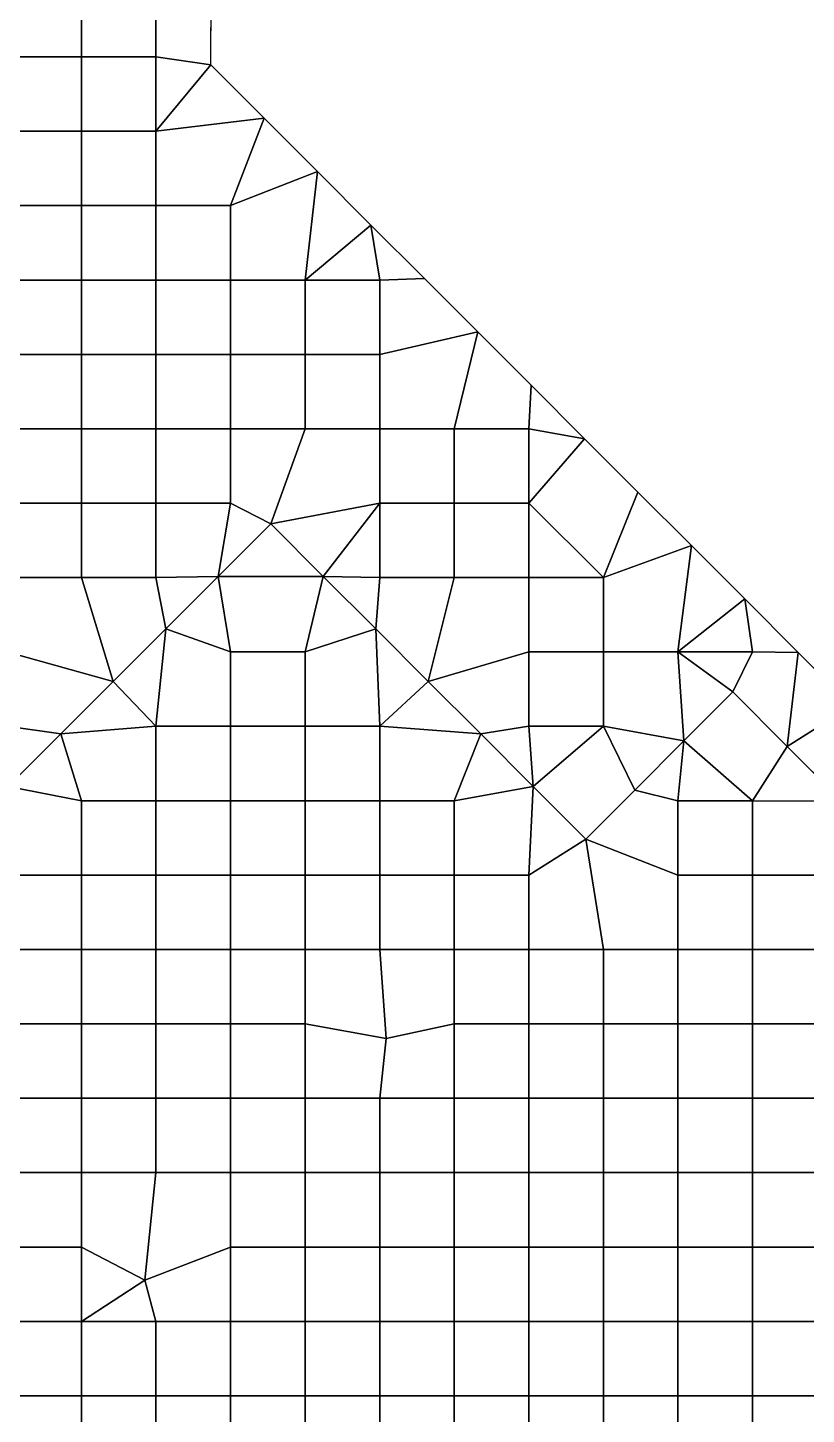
# Model space of a CAD drawing. Extents: x -13 to 39.3, y -26.5 to 20.6.
# Drawn here: x 23.83 to 29.08, y -8.11 to 1.22 of the extents above; entities that cross this region are included whole.
import ezdxf

# ---------------------------------------------------------------- set-up
doc = ezdxf.new("R2010")
doc.units = 0
doc.layers.add('BARS', color=1, linetype='CONTINUOUS')
doc.layers.add('FACES', color=5, linetype='CONTINUOUS')

msp = doc.modelspace()

# ---------------------------------------------------------------- linework, layer by layer
at = {"layer": 'BARS'}
for p, q in [((25.0678, 0.969239), (25.0699, 1.47462)), ((25.0678, 0.969239, 3.3), (25.0699, 1.47462, 3.3)), ((25.4274, 0.60965), (25.0678, 0.969239)), ((25.4274, 0.60965, 3.3), (25.0678, 0.969239, 3.3)), ((25.7869, 0.250061), (25.4274, 0.60965)), ((25.7869, 0.250061, 3.3), (25.4274, 0.60965, 3.3)), ((26.1465, -0.109528), (25.7869, 0.250061)), ((26.1465, -0.109528, 3.3), (25.7869, 0.250061, 3.3)), ((26.5061, -0.469117), (26.1465, -0.109528)), ((26.5061, -0.469117, 3.3), (26.1465, -0.109528, 3.3)), ((26.8657, -0.828706), (26.5061, -0.469117)), ((26.8657, -0.828706, 3.3), (26.5061, -0.469117, 3.3)), ((27.2253, -1.18829), (26.8657, -0.828706)), ((27.2253, -1.18829, 3.3), (26.8657, -0.828706, 3.3)), ((27.5849, -1.54788), (27.2253, -1.18829)), ((27.5849, -1.54788, 3.3), (27.2253, -1.18829, 3.3)), ((27.9445, -1.90747), (27.5849, -1.54788)), ((27.9445, -1.90747, 3.3), (27.5849, -1.54788, 3.3)), ((28.3041, -2.26706), (27.9445, -1.90747)), ((28.3041, -2.26706, 3.3), (27.9445, -1.90747, 3.3)), ((25.1178, -2.47487), (25.4713, -2.12132)), ((25.1178, -2.47487, 3.3), (25.4713, -2.12132, 3.3)), ((25.8249, -2.47487), (25.4713, -2.12132)), ((25.8249, -2.47487, 3.3), (25.4713, -2.12132, 3.3)), ((28.6637, -2.62665), (28.3041, -2.26706)), ((28.6637, -2.62665, 3.3), (28.3041, -2.26706, 3.3)), ((24.7642, -2.82843), (25.1178, -2.47487)), ((24.7642, -2.82843, 3.3), (25.1178, -2.47487, 3.3)), ((26.1784, -2.82843), (25.8249, -2.47487)), ((26.1784, -2.82843, 3.3), (25.8249, -2.47487, 3.3)), ((29.0232, -2.98624), (28.6637, -2.62665)), ((29.0232, -2.98624, 3.3), (28.6637, -2.62665, 3.3)), ((24.4107, -3.18198), (24.7642, -2.82843)), ((24.4107, -3.18198, 3.3), (24.7642, -2.82843, 3.3)), ((26.532, -3.18198), (26.1784, -2.82843)), ((26.532, -3.18198, 3.3), (26.1784, -2.82843, 3.3)), ((29.3828, -3.34583), (29.0232, -2.98624)), ((29.3828, -3.34583, 3.3), (29.0232, -2.98624, 3.3)), ((24.0571, -3.53553), (24.4107, -3.18198)), ((24.0571, -3.53553, 3.3), (24.4107, -3.18198, 3.3)), ((26.8855, -3.53553), (26.532, -3.18198)), ((26.8855, -3.53553, 3.3), (26.532, -3.18198, 3.3)), ((28.5826, -3.25269), (28.2526, -3.58267)), ((28.5826, -3.25269, 3.3), (28.2526, -3.58267, 3.3)), ((28.9503, -3.62039), (28.5826, -3.25269)), ((28.9503, -3.62039, 3.3), (28.5826, -3.25269, 3.3)), ((23.7036, -3.88909), (24.0571, -3.53553)), ((23.7036, -3.88909, 3.3), (24.0571, -3.53553, 3.3)), ((27.2391, -3.88909), (26.8855, -3.53553)), ((27.2391, -3.88909, 3.3), (26.8855, -3.53553, 3.3)), ((28.2526, -3.58267), (27.9226, -3.91266)), ((28.2526, -3.58267, 3.3), (27.9226, -3.91266, 3.3)), ((29.318, -3.98808), (28.9503, -3.62039)), ((29.318, -3.98808, 3.3), (28.9503, -3.62039, 3.3)), ((27.5926, -4.24264), (27.2391, -3.88909)), ((27.5926, -4.24264, 3.3), (27.2391, -3.88909, 3.3)), ((27.9226, -3.91266), (27.5926, -4.24264)), ((27.9226, -3.91266, 3.3), (27.5926, -4.24264, 3.3)), ((27.5926, -4.24264), (27.5926, -4.24264, 0.66)), ((27.5926, -4.24264, 0.66), (27.5926, -4.24264, 1.32)), ((27.5926, -4.24264, 1.32), (27.5926, -4.24264, 1.98)), ((27.5926, -4.24264, 1.98), (27.5926, -4.24264, 2.64)), ((27.5926, -4.24264, 2.64), (27.5926, -4.24264, 3.3)), ((24.6228, -7.21249), (24.6228, -7.21249, 0.66)), ((24.6228, -7.21249, 0.66), (24.6228, -7.21249, 1.32)), ((24.6228, -7.21249, 1.32), (24.6228, -7.21249, 1.98)), ((24.6228, -7.21249, 1.98), (24.6228, -7.21249, 2.64)), ((24.6228, -7.21249, 2.64), (24.6228, -7.21249, 3.3))]:
    msp.add_line(p, q, dxfattribs=at)
at = {"layer": 'FACES'}
for points in [[(24.1965, 1.52312), (23.6944, 1.52312), (23.6944, 1.02241), (24.1965, 1.02241)], [(24.1965, 1.52312, 3.3), (23.6944, 1.52312, 3.3), (23.6944, 1.02241, 3.3), (24.1965, 1.02241, 3.3)], [(24.6986, 1.52312), (24.1965, 1.52312), (24.1965, 1.02241), (24.6986, 1.02241)], [(24.6986, 1.52312, 3.3), (24.1965, 1.52312, 3.3), (24.1965, 1.02241, 3.3), (24.6986, 1.02241, 3.3)], [(24.6986, 1.52312), (24.6986, 1.02241), (25.0678, 0.969239), (25.0699, 1.47462)], [(24.6986, 1.52312, 3.3), (24.6986, 1.02241, 3.3), (25.0678, 0.969239, 3.3), (25.0699, 1.47462, 3.3)], [(24.1965, 1.02241), (23.6944, 1.02241), (23.6944, 0.5217), (24.1965, 0.5217)], [(24.1965, 1.02241, 3.3), (23.6944, 1.02241, 3.3), (23.6944, 0.5217, 3.3), (24.1965, 0.5217, 3.3)], [(24.6986, 1.02241), (24.1965, 1.02241), (24.1965, 0.5217), (24.6986, 0.5217)], [(24.6986, 1.02241, 3.3), (24.1965, 1.02241, 3.3), (24.1965, 0.5217, 3.3), (24.6986, 0.5217, 3.3)], [(24.6986, 1.02241), (24.6986, 0.5217), (25.0678, 0.969239)], [(24.6986, 1.02241, 3.3), (24.6986, 0.5217, 3.3), (25.0678, 0.969239, 3.3)], [(25.0678, 0.969239), (24.6986, 0.5217), (25.4274, 0.60965)], [(25.0678, 0.969239, 3.3), (24.6986, 0.5217, 3.3), (25.4274, 0.60965, 3.3)], [(24.6986, 0.5217), (24.6986, 0.020993), (25.2007, 0.020993), (25.4274, 0.60965)], [(24.6986, 0.5217, 3.3), (24.6986, 0.020993, 3.3), (25.2007, 0.020993, 3.3), (25.4274, 0.60965, 3.3)], [(25.4274, 0.60965), (25.2007, 0.020993), (25.7869, 0.250061)], [(25.4274, 0.60965, 3.3), (25.2007, 0.020993, 3.3), (25.7869, 0.250061, 3.3)], [(24.1965, 0.5217), (23.6944, 0.5217), (23.6944, 0.020993), (24.1965, 0.020993)], [(24.1965, 0.5217, 3.3), (23.6944, 0.5217, 3.3), (23.6944, 0.020993, 3.3), (24.1965, 0.020993, 3.3)], [(24.6986, 0.5217), (24.1965, 0.5217), (24.1965, 0.020993), (24.6986, 0.020993)], [(24.6986, 0.5217, 3.3), (24.1965, 0.5217, 3.3), (24.1965, 0.020993, 3.3), (24.6986, 0.020993, 3.3)], [(25.2007, 0.020993), (25.2007, -0.479715), (25.7028, -0.479715), (25.7869, 0.250061)], [(25.2007, 0.020993, 3.3), (25.2007, -0.479715, 3.3), (25.7028, -0.479715, 3.3), (25.7869, 0.250061, 3.3)], [(25.7869, 0.250061), (25.7028, -0.479715), (26.1465, -0.109528)], [(25.7869, 0.250061, 3.3), (25.7028, -0.479715, 3.3), (26.1465, -0.109528, 3.3)], [(24.1965, 0.020993), (23.6944, 0.020993), (23.6944, -0.479715), (24.1965, -0.479715)], [(24.1965, 0.020993, 3.3), (23.6944, 0.020993, 3.3), (23.6944, -0.479715, 3.3), (24.1965, -0.479715, 3.3)], [(24.6986, 0.020993), (24.1965, 0.020993), (24.1965, -0.479715), (24.6986, -0.479715)], [(24.6986, 0.020993, 3.3), (24.1965, 0.020993, 3.3), (24.1965, -0.479715, 3.3), (24.6986, -0.479715, 3.3)], [(25.2007, 0.020993), (24.6986, 0.020993), (24.6986, -0.479715), (25.2007, -0.479715)], [(25.2007, 0.020993, 3.3), (24.6986, 0.020993, 3.3), (24.6986, -0.479715, 3.3), (25.2007, -0.479715, 3.3)], [(26.1465, -0.109528), (25.7028, -0.479715), (26.205, -0.479715)], [(26.1465, -0.109528, 3.3), (25.7028, -0.479715, 3.3), (26.205, -0.479715, 3.3)], [(26.1465, -0.109528), (26.205, -0.479715), (26.5061, -0.469117)], [(26.1465, -0.109528, 3.3), (26.205, -0.479715, 3.3), (26.5061, -0.469117, 3.3)], [(24.1965, -0.479715), (23.6944, -0.479715), (23.6944, -0.980422), (24.1965, -0.980422)], [(24.1965, -0.479715, 3.3), (23.6944, -0.479715, 3.3), (23.6944, -0.980422, 3.3), (24.1965, -0.980422, 3.3)], [(24.6986, -0.479715), (24.1965, -0.479715), (24.1965, -0.980422), (24.6986, -0.980422)], [(24.6986, -0.479715, 3.3), (24.1965, -0.479715, 3.3), (24.1965, -0.980422, 3.3), (24.6986, -0.980422, 3.3)], [(25.2007, -0.479715), (24.6986, -0.479715), (24.6986, -0.980422), (25.2007, -0.980422)], [(25.2007, -0.479715, 3.3), (24.6986, -0.479715, 3.3), (24.6986, -0.980422, 3.3), (25.2007, -0.980422, 3.3)], [(25.7028, -0.479715), (25.2007, -0.479715), (25.2007, -0.980422), (25.7028, -0.980422)], [(25.7028, -0.479715, 3.3), (25.2007, -0.479715, 3.3), (25.2007, -0.980422, 3.3), (25.7028, -0.980422, 3.3)], [(26.205, -0.479715), (25.7028, -0.479715), (25.7028, -0.980422), (26.205, -0.980422)], [(26.205, -0.479715, 3.3), (25.7028, -0.479715, 3.3), (25.7028, -0.980422, 3.3), (26.205, -0.980422, 3.3)], [(26.205, -0.479715), (26.205, -0.980422), (26.8657, -0.828706), (26.5061, -0.469117)], [(26.205, -0.479715, 3.3), (26.205, -0.980422, 3.3), (26.8657, -0.828706, 3.3), (26.5061, -0.469117, 3.3)], [(26.205, -0.980422), (26.205, -1.48113), (26.7071, -1.48113), (26.8657, -0.828706)], [(26.205, -0.980422, 3.3), (26.205, -1.48113, 3.3), (26.7071, -1.48113, 3.3), (26.8657, -0.828706, 3.3)], [(26.8657, -0.828706), (26.7071, -1.48113), (27.2092, -1.48113), (27.2253, -1.18829)], [(26.8657, -0.828706, 3.3), (26.7071, -1.48113, 3.3), (27.2092, -1.48113, 3.3), (27.2253, -1.18829, 3.3)], [(24.1965, -0.980422), (23.6944, -0.980422), (23.6944, -1.48113), (24.1965, -1.48113)], [(24.1965, -0.980422, 3.3), (23.6944, -0.980422, 3.3), (23.6944, -1.48113, 3.3), (24.1965, -1.48113, 3.3)], [(24.6986, -0.980422), (24.1965, -0.980422), (24.1965, -1.48113), (24.6986, -1.48113)], [(24.6986, -0.980422, 3.3), (24.1965, -0.980422, 3.3), (24.1965, -1.48113, 3.3), (24.6986, -1.48113, 3.3)], [(25.2007, -0.980422), (24.6986, -0.980422), (24.6986, -1.48113), (25.2007, -1.48113)], [(25.2007, -0.980422, 3.3), (24.6986, -0.980422, 3.3), (24.6986, -1.48113, 3.3), (25.2007, -1.48113, 3.3)], [(25.7028, -0.980422), (25.2007, -0.980422), (25.2007, -1.48113), (25.7028, -1.48113)], [(25.7028, -0.980422, 3.3), (25.2007, -0.980422, 3.3), (25.2007, -1.48113, 3.3), (25.7028, -1.48113, 3.3)], [(26.205, -0.980422), (25.7028, -0.980422), (25.7028, -1.48113), (26.205, -1.48113)], [(26.205, -0.980422, 3.3), (25.7028, -0.980422, 3.3), (25.7028, -1.48113, 3.3), (26.205, -1.48113, 3.3)], [(27.2253, -1.18829), (27.2092, -1.48113), (27.5849, -1.54788)], [(27.2253, -1.18829, 3.3), (27.2092, -1.48113, 3.3), (27.5849, -1.54788, 3.3)], [(24.1965, -1.48113), (23.6944, -1.48113), (23.6944, -1.98184), (24.1965, -1.98184)], [(24.1965, -1.48113, 3.3), (23.6944, -1.48113, 3.3), (23.6944, -1.98184, 3.3), (24.1965, -1.98184, 3.3)], [(24.6986, -1.48113), (24.1965, -1.48113), (24.1965, -1.98184), (24.6986, -1.98184)], [(24.6986, -1.48113, 3.3), (24.1965, -1.48113, 3.3), (24.1965, -1.98184, 3.3), (24.6986, -1.98184, 3.3)], [(25.2007, -1.48113), (24.6986, -1.48113), (24.6986, -1.98184), (25.2007, -1.98184)], [(25.2007, -1.48113, 3.3), (24.6986, -1.48113, 3.3), (24.6986, -1.98184, 3.3), (25.2007, -1.98184, 3.3)], [(25.7028, -1.48113), (25.2007, -1.48113), (25.2007, -1.98184), (25.4713, -2.12132)], [(25.7028, -1.48113, 3.3), (25.2007, -1.48113, 3.3), (25.2007, -1.98184, 3.3), (25.4713, -2.12132, 3.3)], [(26.205, -1.48113), (25.7028, -1.48113), (25.4713, -2.12132), (26.205, -1.98184)], [(26.205, -1.48113, 3.3), (25.7028, -1.48113, 3.3), (25.4713, -2.12132, 3.3), (26.205, -1.98184, 3.3)], [(26.7071, -1.48113), (26.205, -1.48113), (26.205, -1.98184), (26.7071, -1.98184)], [(26.7071, -1.48113, 3.3), (26.205, -1.48113, 3.3), (26.205, -1.98184, 3.3), (26.7071, -1.98184, 3.3)], [(27.2092, -1.48113), (26.7071, -1.48113), (26.7071, -1.98184), (27.2092, -1.98184)], [(27.2092, -1.48113, 3.3), (26.7071, -1.48113, 3.3), (26.7071, -1.98184, 3.3), (27.2092, -1.98184, 3.3)], [(27.2092, -1.48113), (27.2092, -1.98184), (27.5849, -1.54788)], [(27.2092, -1.48113, 3.3), (27.2092, -1.98184, 3.3), (27.5849, -1.54788, 3.3)], [(27.5849, -1.54788), (27.2092, -1.98184), (27.7113, -2.48254), (27.9445, -1.90747)], [(27.5849, -1.54788, 3.3), (27.2092, -1.98184, 3.3), (27.7113, -2.48254, 3.3), (27.9445, -1.90747, 3.3)], [(27.9445, -1.90747), (27.7113, -2.48254), (28.3041, -2.26706)], [(27.9445, -1.90747, 3.3), (27.7113, -2.48254, 3.3), (28.3041, -2.26706, 3.3)], [(24.1965, -1.98184), (23.6944, -1.98184), (23.6944, -2.48254), (24.1965, -2.48254)], [(24.1965, -1.98184, 3.3), (23.6944, -1.98184, 3.3), (23.6944, -2.48254, 3.3), (24.1965, -2.48254, 3.3)], [(24.6986, -1.98184), (24.1965, -1.98184), (24.1965, -2.48254), (24.6986, -2.48254)], [(24.6986, -1.98184, 3.3), (24.1965, -1.98184, 3.3), (24.1965, -2.48254, 3.3), (24.6986, -2.48254, 3.3)], [(25.2007, -1.98184), (24.6986, -1.98184), (24.6986, -2.48254), (25.1178, -2.47487)], [(25.2007, -1.98184, 3.3), (24.6986, -1.98184, 3.3), (24.6986, -2.48254, 3.3), (25.1178, -2.47487, 3.3)], [(25.2007, -1.98184), (25.1178, -2.47487), (25.4713, -2.12132)], [(25.2007, -1.98184, 3.3), (25.1178, -2.47487, 3.3), (25.4713, -2.12132, 3.3)], [(26.205, -1.98184), (25.4713, -2.12132), (25.8249, -2.47487)], [(26.205, -1.98184, 3.3), (25.4713, -2.12132, 3.3), (25.8249, -2.47487, 3.3)], [(26.205, -1.98184), (25.8249, -2.47487), (26.205, -2.48254)], [(26.205, -1.98184, 3.3), (25.8249, -2.47487, 3.3), (26.205, -2.48254, 3.3)], [(26.7071, -1.98184), (26.205, -1.98184), (26.205, -2.48254), (26.7071, -2.48254)], [(26.7071, -1.98184, 3.3), (26.205, -1.98184, 3.3), (26.205, -2.48254, 3.3), (26.7071, -2.48254, 3.3)], [(27.2092, -1.98184), (26.7071, -1.98184), (26.7071, -2.48254), (27.2092, -2.48254)], [(27.2092, -1.98184, 3.3), (26.7071, -1.98184, 3.3), (26.7071, -2.48254, 3.3), (27.2092, -2.48254, 3.3)], [(27.2092, -1.98184), (27.2092, -2.48254), (27.7113, -2.48254)], [(27.2092, -1.98184, 3.3), (27.2092, -2.48254, 3.3), (27.7113, -2.48254, 3.3)], [(25.4713, -2.12132), (25.1178, -2.47487), (25.8249, -2.47487)], [(25.1178, -2.47487, 0.66), (25.1178, -2.47487), (25.4713, -2.12132), (25.4713, -2.12132, 0.66)], [(25.1178, -2.47487, 0.66), (25.4713, -2.12132, 0.66), (25.4713, -2.12132, 1.32), (25.1178, -2.47487, 1.32)], [(25.1178, -2.47487, 1.32), (25.4713, -2.12132, 1.32), (25.4713, -2.12132, 1.98), (25.1178, -2.47487, 1.98)], [(25.1178, -2.47487, 1.98), (25.4713, -2.12132, 1.98), (25.4713, -2.12132, 2.64), (25.1178, -2.47487, 2.64)], [(25.1178, -2.47487, 2.64), (25.4713, -2.12132, 2.64), (25.4713, -2.12132, 3.3), (25.1178, -2.47487, 3.3)], [(25.4713, -2.12132, 3.3), (25.1178, -2.47487, 3.3), (25.8249, -2.47487, 3.3)], [(25.4713, -2.12132), (25.4713, -2.12132, 0.66), (25.8249, -2.47487, 0.66), (25.8249, -2.47487)], [(25.8249, -2.47487, 0.66), (25.4713, -2.12132, 0.66), (25.4713, -2.12132, 1.32), (25.8249, -2.47487, 1.32)], [(25.8249, -2.47487, 1.32), (25.4713, -2.12132, 1.32), (25.4713, -2.12132, 1.98), (25.8249, -2.47487, 1.98)], [(25.8249, -2.47487, 1.98), (25.4713, -2.12132, 1.98), (25.4713, -2.12132, 2.64), (25.8249, -2.47487, 2.64)], [(25.8249, -2.47487, 2.64), (25.4713, -2.12132, 2.64), (25.4713, -2.12132, 3.3), (25.8249, -2.47487, 3.3)], [(27.7113, -2.48254), (27.7113, -2.98325), (28.2134, -2.98325), (28.3041, -2.26706)], [(27.7113, -2.48254, 3.3), (27.7113, -2.98325, 3.3), (28.2134, -2.98325, 3.3), (28.3041, -2.26706, 3.3)], [(28.3041, -2.26706), (28.2134, -2.98325), (28.6637, -2.62665)], [(28.3041, -2.26706, 3.3), (28.2134, -2.98325, 3.3), (28.6637, -2.62665, 3.3)], [(23.6944, -2.48254), (23.6944, -2.98325), (24.4107, -3.18198), (24.1965, -2.48254)], [(23.6944, -2.48254, 3.3), (23.6944, -2.98325, 3.3), (24.4107, -3.18198, 3.3), (24.1965, -2.48254, 3.3)], [(24.6986, -2.48254), (24.1965, -2.48254), (24.4107, -3.18198), (24.7642, -2.82843)], [(24.6986, -2.48254, 3.3), (24.1965, -2.48254, 3.3), (24.4107, -3.18198, 3.3), (24.7642, -2.82843, 3.3)], [(25.1178, -2.47487), (24.6986, -2.48254), (24.7642, -2.82843)], [(25.1178, -2.47487, 3.3), (24.6986, -2.48254, 3.3), (24.7642, -2.82843, 3.3)], [(25.1178, -2.47487), (24.7642, -2.82843), (25.2007, -2.98325)], [(24.7642, -2.82843, 0.66), (24.7642, -2.82843), (25.1178, -2.47487), (25.1178, -2.47487, 0.66)], [(24.7642, -2.82843, 0.66), (25.1178, -2.47487, 0.66), (25.1178, -2.47487, 1.32), (24.7642, -2.82843, 1.32)], [(24.7642, -2.82843, 1.32), (25.1178, -2.47487, 1.32), (25.1178, -2.47487, 1.98), (24.7642, -2.82843, 1.98)], [(24.7642, -2.82843, 1.98), (25.1178, -2.47487, 1.98), (25.1178, -2.47487, 2.64), (24.7642, -2.82843, 2.64)], [(24.7642, -2.82843, 2.64), (25.1178, -2.47487, 2.64), (25.1178, -2.47487, 3.3), (24.7642, -2.82843, 3.3)], [(25.1178, -2.47487, 3.3), (24.7642, -2.82843, 3.3), (25.2007, -2.98325, 3.3)], [(25.8249, -2.47487), (25.1178, -2.47487), (25.2007, -2.98325), (25.7028, -2.98325)], [(25.8249, -2.47487, 3.3), (25.1178, -2.47487, 3.3), (25.2007, -2.98325, 3.3), (25.7028, -2.98325, 3.3)], [(25.8249, -2.47487), (25.7028, -2.98325), (26.1784, -2.82843)], [(25.8249, -2.47487, 3.3), (25.7028, -2.98325, 3.3), (26.1784, -2.82843, 3.3)], [(26.205, -2.48254), (25.8249, -2.47487), (26.1784, -2.82843)], [(25.8249, -2.47487), (25.8249, -2.47487, 0.66), (26.1784, -2.82843, 0.66), (26.1784, -2.82843)], [(26.1784, -2.82843, 0.66), (25.8249, -2.47487, 0.66), (25.8249, -2.47487, 1.32), (26.1784, -2.82843, 1.32)], [(26.1784, -2.82843, 1.32), (25.8249, -2.47487, 1.32), (25.8249, -2.47487, 1.98), (26.1784, -2.82843, 1.98)], [(26.1784, -2.82843, 1.98), (25.8249, -2.47487, 1.98), (25.8249, -2.47487, 2.64), (26.1784, -2.82843, 2.64)], [(26.1784, -2.82843, 2.64), (25.8249, -2.47487, 2.64), (25.8249, -2.47487, 3.3), (26.1784, -2.82843, 3.3)], [(26.205, -2.48254, 3.3), (25.8249, -2.47487, 3.3), (26.1784, -2.82843, 3.3)], [(26.7071, -2.48254), (26.205, -2.48254), (26.1784, -2.82843), (26.532, -3.18198)], [(26.7071, -2.48254, 3.3), (26.205, -2.48254, 3.3), (26.1784, -2.82843, 3.3), (26.532, -3.18198, 3.3)], [(27.2092, -2.48254), (26.7071, -2.48254), (26.532, -3.18198), (27.2092, -2.98325)], [(27.2092, -2.48254, 3.3), (26.7071, -2.48254, 3.3), (26.532, -3.18198, 3.3), (27.2092, -2.98325, 3.3)], [(27.7113, -2.48254), (27.2092, -2.48254), (27.2092, -2.98325), (27.7113, -2.98325)], [(27.7113, -2.48254, 3.3), (27.2092, -2.48254, 3.3), (27.2092, -2.98325, 3.3), (27.7113, -2.98325, 3.3)], [(28.6637, -2.62665), (28.2134, -2.98325), (28.7155, -2.98325)], [(28.6637, -2.62665, 3.3), (28.2134, -2.98325, 3.3), (28.7155, -2.98325, 3.3)], [(28.6637, -2.62665), (28.7155, -2.98325), (29.0232, -2.98624)], [(28.6637, -2.62665, 3.3), (28.7155, -2.98325, 3.3), (29.0232, -2.98624, 3.3)], [(24.7642, -2.82843), (24.4107, -3.18198), (24.6986, -3.48396)], [(24.4107, -3.18198, 0.66), (24.4107, -3.18198), (24.7642, -2.82843), (24.7642, -2.82843, 0.66)], [(24.4107, -3.18198, 0.66), (24.7642, -2.82843, 0.66), (24.7642, -2.82843, 1.32), (24.4107, -3.18198, 1.32)], [(24.4107, -3.18198, 1.32), (24.7642, -2.82843, 1.32), (24.7642, -2.82843, 1.98), (24.4107, -3.18198, 1.98)], [(24.4107, -3.18198, 1.98), (24.7642, -2.82843, 1.98), (24.7642, -2.82843, 2.64), (24.4107, -3.18198, 2.64)], [(24.4107, -3.18198, 2.64), (24.7642, -2.82843, 2.64), (24.7642, -2.82843, 3.3), (24.4107, -3.18198, 3.3)], [(24.7642, -2.82843, 3.3), (24.4107, -3.18198, 3.3), (24.6986, -3.48396, 3.3)], [(24.7642, -2.82843), (24.6986, -3.48396), (25.2007, -3.48396), (25.2007, -2.98325)], [(24.7642, -2.82843, 3.3), (24.6986, -3.48396, 3.3), (25.2007, -3.48396, 3.3), (25.2007, -2.98325, 3.3)], [(26.1784, -2.82843), (25.7028, -2.98325), (25.7028, -3.48396), (26.205, -3.48396)], [(26.1784, -2.82843, 3.3), (25.7028, -2.98325, 3.3), (25.7028, -3.48396, 3.3), (26.205, -3.48396, 3.3)], [(26.1784, -2.82843), (26.205, -3.48396), (26.532, -3.18198)], [(26.1784, -2.82843), (26.1784, -2.82843, 0.66), (26.532, -3.18198, 0.66), (26.532, -3.18198)], [(26.1784, -2.82843, 0.66), (26.1784, -2.82843, 1.32), (26.532, -3.18198, 1.32), (26.532, -3.18198, 0.66)], [(26.1784, -2.82843, 1.32), (26.1784, -2.82843, 1.98), (26.532, -3.18198, 1.98), (26.532, -3.18198, 1.32)], [(26.1784, -2.82843, 1.98), (26.1784, -2.82843, 2.64), (26.532, -3.18198, 2.64), (26.532, -3.18198, 1.98)], [(26.532, -3.18198, 2.64), (26.1784, -2.82843, 2.64), (26.1784, -2.82843, 3.3), (26.532, -3.18198, 3.3)], [(26.1784, -2.82843, 3.3), (26.205, -3.48396, 3.3), (26.532, -3.18198, 3.3)], [(23.6944, -2.98325), (23.6944, -3.48396), (24.0571, -3.53553), (24.4107, -3.18198)], [(23.6944, -2.98325, 3.3), (23.6944, -3.48396, 3.3), (24.0571, -3.53553, 3.3), (24.4107, -3.18198, 3.3)], [(25.7028, -2.98325), (25.2007, -2.98325), (25.2007, -3.48396), (25.7028, -3.48396)], [(25.7028, -2.98325, 3.3), (25.2007, -2.98325, 3.3), (25.2007, -3.48396, 3.3), (25.7028, -3.48396, 3.3)], [(27.2092, -2.98325), (26.532, -3.18198), (26.8855, -3.53553), (27.2092, -3.48396)], [(27.2092, -2.98325, 3.3), (26.532, -3.18198, 3.3), (26.8855, -3.53553, 3.3), (27.2092, -3.48396, 3.3)], [(27.7113, -2.98325), (27.2092, -2.98325), (27.2092, -3.48396), (27.7113, -3.48396)], [(27.7113, -2.98325, 3.3), (27.2092, -2.98325, 3.3), (27.2092, -3.48396, 3.3), (27.7113, -3.48396, 3.3)], [(28.2134, -2.98325), (27.7113, -2.98325), (27.7113, -3.48396), (28.2526, -3.58267)], [(28.2134, -2.98325, 3.3), (27.7113, -2.98325, 3.3), (27.7113, -3.48396, 3.3), (28.2526, -3.58267, 3.3)], [(28.2134, -2.98325), (28.2526, -3.58267), (28.5826, -3.25269)], [(28.7155, -2.98325), (28.2134, -2.98325), (28.5826, -3.25269)], [(28.2134, -2.98325, 3.3), (28.2526, -3.58267, 3.3), (28.5826, -3.25269, 3.3)], [(28.7155, -2.98325, 3.3), (28.2134, -2.98325, 3.3), (28.5826, -3.25269, 3.3)], [(29.0232, -2.98624), (28.7155, -2.98325), (28.5826, -3.25269), (28.9503, -3.62039)], [(29.0232, -2.98624, 3.3), (28.7155, -2.98325, 3.3), (28.5826, -3.25269, 3.3), (28.9503, -3.62039, 3.3)], [(29.0232, -2.98624), (28.9503, -3.62039), (29.3828, -3.34583)], [(29.0232, -2.98624, 3.3), (28.9503, -3.62039, 3.3), (29.3828, -3.34583, 3.3)], [(24.4107, -3.18198), (24.0571, -3.53553), (24.6986, -3.48396)], [(24.0571, -3.53553, 0.66), (24.0571, -3.53553), (24.4107, -3.18198), (24.4107, -3.18198, 0.66)], [(24.0571, -3.53553, 0.66), (24.4107, -3.18198, 0.66), (24.4107, -3.18198, 1.32), (24.0571, -3.53553, 1.32)], [(24.0571, -3.53553, 1.32), (24.4107, -3.18198, 1.32), (24.4107, -3.18198, 1.98), (24.0571, -3.53553, 1.98)], [(24.0571, -3.53553, 1.98), (24.4107, -3.18198, 1.98), (24.4107, -3.18198, 2.64), (24.0571, -3.53553, 2.64)], [(24.0571, -3.53553, 2.64), (24.4107, -3.18198, 2.64), (24.4107, -3.18198, 3.3), (24.0571, -3.53553, 3.3)], [(24.4107, -3.18198, 3.3), (24.0571, -3.53553, 3.3), (24.6986, -3.48396, 3.3)], [(26.532, -3.18198), (26.205, -3.48396), (26.8855, -3.53553)], [(26.532, -3.18198, 3.3), (26.205, -3.48396, 3.3), (26.8855, -3.53553, 3.3)], [(26.532, -3.18198), (26.532, -3.18198, 0.66), (26.8855, -3.53553, 0.66), (26.8855, -3.53553)], [(26.532, -3.18198, 0.66), (26.532, -3.18198, 1.32), (26.8855, -3.53553, 1.32), (26.8855, -3.53553, 0.66)], [(26.532, -3.18198, 1.32), (26.532, -3.18198, 1.98), (26.8855, -3.53553, 1.98), (26.8855, -3.53553, 1.32)], [(26.532, -3.18198, 1.98), (26.532, -3.18198, 2.64), (26.8855, -3.53553, 2.64), (26.8855, -3.53553, 1.98)], [(26.8855, -3.53553, 2.64), (26.532, -3.18198, 2.64), (26.532, -3.18198, 3.3), (26.8855, -3.53553, 3.3)], [(28.5826, -3.25269), (28.2526, -3.58267), (28.7155, -3.98467), (28.9503, -3.62039)], [(28.2526, -3.58267, 0.66), (28.2526, -3.58267), (28.5826, -3.25269), (28.5826, -3.25269, 0.66)], [(28.2526, -3.58267, 0.66), (28.5826, -3.25269, 0.66), (28.5826, -3.25269, 1.32), (28.2526, -3.58267, 1.32)], [(28.2526, -3.58267, 1.32), (28.5826, -3.25269, 1.32), (28.5826, -3.25269, 1.98), (28.2526, -3.58267, 1.98)], [(28.2526, -3.58267, 1.98), (28.5826, -3.25269, 1.98), (28.5826, -3.25269, 2.64), (28.2526, -3.58267, 2.64)], [(28.2526, -3.58267, 2.64), (28.5826, -3.25269, 2.64), (28.5826, -3.25269, 3.3), (28.2526, -3.58267, 3.3)], [(28.5826, -3.25269, 3.3), (28.2526, -3.58267, 3.3), (28.7155, -3.98467, 3.3), (28.9503, -3.62039, 3.3)], [(28.5826, -3.25269), (28.5826, -3.25269, 0.66), (28.9503, -3.62039, 0.66), (28.9503, -3.62039)], [(28.9503, -3.62039, 0.66), (28.5826, -3.25269, 0.66), (28.5826, -3.25269, 1.32), (28.9503, -3.62039, 1.32)], [(28.9503, -3.62039, 1.32), (28.5826, -3.25269, 1.32), (28.5826, -3.25269, 1.98), (28.9503, -3.62039, 1.98)], [(28.9503, -3.62039, 1.98), (28.5826, -3.25269, 1.98), (28.5826, -3.25269, 2.64), (28.9503, -3.62039, 2.64)], [(28.9503, -3.62039, 2.64), (28.5826, -3.25269, 2.64), (28.5826, -3.25269, 3.3), (28.9503, -3.62039, 3.3)], [(29.3828, -3.34583), (28.9503, -3.62039), (29.318, -3.98808), (29.7424, -3.70542)], [(29.3828, -3.34583, 3.3), (28.9503, -3.62039, 3.3), (29.318, -3.98808, 3.3), (29.7424, -3.70542, 3.3)], [(24.0571, -3.53553), (23.6944, -3.48396), (23.7036, -3.88909)], [(24.0571, -3.53553, 3.3), (23.6944, -3.48396, 3.3), (23.7036, -3.88909, 3.3)], [(24.0571, -3.53553), (23.7036, -3.88909), (24.1965, -3.98467)], [(23.7036, -3.88909, 0.66), (23.7036, -3.88909), (24.0571, -3.53553), (24.0571, -3.53553, 0.66)], [(23.7036, -3.88909, 0.66), (24.0571, -3.53553, 0.66), (24.0571, -3.53553, 1.32), (23.7036, -3.88909, 1.32)], [(23.7036, -3.88909, 1.32), (24.0571, -3.53553, 1.32), (24.0571, -3.53553, 1.98), (23.7036, -3.88909, 1.98)], [(23.7036, -3.88909, 1.98), (24.0571, -3.53553, 1.98), (24.0571, -3.53553, 2.64), (23.7036, -3.88909, 2.64)], [(23.7036, -3.88909, 2.64), (24.0571, -3.53553, 2.64), (24.0571, -3.53553, 3.3), (23.7036, -3.88909, 3.3)], [(24.0571, -3.53553, 3.3), (23.7036, -3.88909, 3.3), (24.1965, -3.98467, 3.3)], [(24.6986, -3.48396), (24.0571, -3.53553), (24.1965, -3.98467), (24.6986, -3.98467)], [(24.6986, -3.48396, 3.3), (24.0571, -3.53553, 3.3), (24.1965, -3.98467, 3.3), (24.6986, -3.98467, 3.3)], [(25.2007, -3.48396), (24.6986, -3.48396), (24.6986, -3.98467), (25.2007, -3.98467)], [(25.2007, -3.48396, 3.3), (24.6986, -3.48396, 3.3), (24.6986, -3.98467, 3.3), (25.2007, -3.98467, 3.3)], [(25.7028, -3.48396), (25.2007, -3.48396), (25.2007, -3.98467), (25.7028, -3.98467)], [(25.7028, -3.48396, 3.3), (25.2007, -3.48396, 3.3), (25.2007, -3.98467, 3.3), (25.7028, -3.98467, 3.3)], [(26.205, -3.48396), (25.7028, -3.48396), (25.7028, -3.98467), (26.205, -3.98467)], [(26.205, -3.48396, 3.3), (25.7028, -3.48396, 3.3), (25.7028, -3.98467, 3.3), (26.205, -3.98467, 3.3)], [(26.205, -3.48396), (26.205, -3.98467), (26.7071, -3.98467), (26.8855, -3.53553)], [(26.205, -3.48396, 3.3), (26.205, -3.98467, 3.3), (26.7071, -3.98467, 3.3), (26.8855, -3.53553, 3.3)], [(26.8855, -3.53553), (26.7071, -3.98467), (27.2391, -3.88909)], [(26.8855, -3.53553, 3.3), (26.7071, -3.98467, 3.3), (27.2391, -3.88909, 3.3)], [(27.2092, -3.48396), (26.8855, -3.53553), (27.2391, -3.88909)], [(27.2092, -3.48396, 3.3), (26.8855, -3.53553, 3.3), (27.2391, -3.88909, 3.3)], [(26.8855, -3.53553), (26.8855, -3.53553, 0.66), (27.2391, -3.88909, 0.66), (27.2391, -3.88909)], [(26.8855, -3.53553, 0.66), (26.8855, -3.53553, 1.32), (27.2391, -3.88909, 1.32), (27.2391, -3.88909, 0.66)], [(26.8855, -3.53553, 1.32), (26.8855, -3.53553, 1.98), (27.2391, -3.88909, 1.98), (27.2391, -3.88909, 1.32)], [(26.8855, -3.53553, 1.98), (26.8855, -3.53553, 2.64), (27.2391, -3.88909, 2.64), (27.2391, -3.88909, 1.98)], [(27.2391, -3.88909, 2.64), (26.8855, -3.53553, 2.64), (26.8855, -3.53553, 3.3), (27.2391, -3.88909, 3.3)], [(27.7113, -3.48396), (27.2092, -3.48396), (27.2391, -3.88909)], [(27.7113, -3.48396, 3.3), (27.2092, -3.48396, 3.3), (27.2391, -3.88909, 3.3)], [(27.7113, -3.48396), (27.2391, -3.88909), (27.5926, -4.24264), (27.9226, -3.91266)], [(27.7113, -3.48396, 3.3), (27.2391, -3.88909, 3.3), (27.5926, -4.24264, 3.3), (27.9226, -3.91266, 3.3)], [(28.2526, -3.58267), (27.7113, -3.48396), (27.9226, -3.91266)], [(28.2526, -3.58267, 3.3), (27.7113, -3.48396, 3.3), (27.9226, -3.91266, 3.3)], [(28.2526, -3.58267), (27.9226, -3.91266), (28.2134, -3.98467)], [(27.9226, -3.91266, 0.66), (27.9226, -3.91266), (28.2526, -3.58267), (28.2526, -3.58267, 0.66)], [(27.9226, -3.91266, 0.66), (28.2526, -3.58267, 0.66), (28.2526, -3.58267, 1.32), (27.9226, -3.91266, 1.32)], [(27.9226, -3.91266, 1.32), (28.2526, -3.58267, 1.32), (28.2526, -3.58267, 1.98), (27.9226, -3.91266, 1.98)], [(27.9226, -3.91266, 1.98), (28.2526, -3.58267, 1.98), (28.2526, -3.58267, 2.64), (27.9226, -3.91266, 2.64)], [(27.9226, -3.91266, 2.64), (28.2526, -3.58267, 2.64), (28.2526, -3.58267, 3.3), (27.9226, -3.91266, 3.3)], [(28.2526, -3.58267, 3.3), (27.9226, -3.91266, 3.3), (28.2134, -3.98467, 3.3)], [(28.2526, -3.58267), (28.2134, -3.98467), (28.7155, -3.98467)], [(28.2526, -3.58267, 3.3), (28.2134, -3.98467, 3.3), (28.7155, -3.98467, 3.3)], [(28.9503, -3.62039), (28.7155, -3.98467), (29.318, -3.98808)], [(28.9503, -3.62039, 3.3), (28.7155, -3.98467, 3.3), (29.318, -3.98808, 3.3)], [(28.9503, -3.62039), (28.9503, -3.62039, 0.66), (29.318, -3.98808, 0.66), (29.318, -3.98808)], [(29.318, -3.98808, 0.66), (28.9503, -3.62039, 0.66), (28.9503, -3.62039, 1.32), (29.318, -3.98808, 1.32)], [(29.318, -3.98808, 1.32), (28.9503, -3.62039, 1.32), (28.9503, -3.62039, 1.98), (29.318, -3.98808, 1.98)], [(29.318, -3.98808, 1.98), (28.9503, -3.62039, 1.98), (28.9503, -3.62039, 2.64), (29.318, -3.98808, 2.64)], [(29.318, -3.98808, 2.64), (28.9503, -3.62039, 2.64), (28.9503, -3.62039, 3.3), (29.318, -3.98808, 3.3)], [(24.1965, -3.98467), (23.7036, -3.88909), (23.6944, -4.48537), (24.1965, -4.48537)], [(24.1965, -3.98467, 3.3), (23.7036, -3.88909, 3.3), (23.6944, -4.48537, 3.3), (24.1965, -4.48537, 3.3)], [(26.7071, -3.98467), (26.7071, -4.48537), (27.2092, -4.48537), (27.2391, -3.88909)], [(26.7071, -3.98467, 3.3), (26.7071, -4.48537, 3.3), (27.2092, -4.48537, 3.3), (27.2391, -3.88909, 3.3)], [(27.2391, -3.88909), (27.2092, -4.48537), (27.5926, -4.24264)], [(27.2391, -3.88909, 3.3), (27.2092, -4.48537, 3.3), (27.5926, -4.24264, 3.3)], [(27.2391, -3.88909), (27.2391, -3.88909, 0.66), (27.5926, -4.24264, 0.66), (27.5926, -4.24264)], [(27.5926, -4.24264, 0.66), (27.2391, -3.88909, 0.66), (27.2391, -3.88909, 1.32), (27.5926, -4.24264, 1.32)], [(27.5926, -4.24264, 1.32), (27.2391, -3.88909, 1.32), (27.2391, -3.88909, 1.98), (27.5926, -4.24264, 1.98)], [(27.5926, -4.24264, 1.98), (27.2391, -3.88909, 1.98), (27.2391, -3.88909, 2.64), (27.5926, -4.24264, 2.64)], [(27.5926, -4.24264, 2.64), (27.2391, -3.88909, 2.64), (27.2391, -3.88909, 3.3), (27.5926, -4.24264, 3.3)], [(28.2134, -3.98467), (27.9226, -3.91266), (27.5926, -4.24264), (28.2134, -4.48537)], [(27.5926, -4.24264, 0.66), (27.5926, -4.24264), (27.9226, -3.91266), (27.9226, -3.91266, 0.66)], [(27.5926, -4.24264, 0.66), (27.9226, -3.91266, 0.66), (27.9226, -3.91266, 1.32), (27.5926, -4.24264, 1.32)], [(27.5926, -4.24264, 1.32), (27.9226, -3.91266, 1.32), (27.9226, -3.91266, 1.98), (27.5926, -4.24264, 1.98)], [(27.5926, -4.24264, 1.98), (27.9226, -3.91266, 1.98), (27.9226, -3.91266, 2.64), (27.5926, -4.24264, 2.64)], [(27.5926, -4.24264, 2.64), (27.9226, -3.91266, 2.64), (27.9226, -3.91266, 3.3), (27.5926, -4.24264, 3.3)], [(28.2134, -3.98467, 3.3), (27.9226, -3.91266, 3.3), (27.5926, -4.24264, 3.3), (28.2134, -4.48537, 3.3)], [(24.6986, -3.98467), (24.1965, -3.98467), (24.1965, -4.48537), (24.6986, -4.48537)], [(24.6986, -3.98467, 3.3), (24.1965, -3.98467, 3.3), (24.1965, -4.48537, 3.3), (24.6986, -4.48537, 3.3)], [(25.2007, -3.98467), (24.6986, -3.98467), (24.6986, -4.48537), (25.2007, -4.48537)], [(25.2007, -3.98467, 3.3), (24.6986, -3.98467, 3.3), (24.6986, -4.48537, 3.3), (25.2007, -4.48537, 3.3)], [(25.7028, -3.98467), (25.2007, -3.98467), (25.2007, -4.48537), (25.7028, -4.48537)], [(25.7028, -3.98467, 3.3), (25.2007, -3.98467, 3.3), (25.2007, -4.48537, 3.3), (25.7028, -4.48537, 3.3)], [(26.205, -3.98467), (25.7028, -3.98467), (25.7028, -4.48537), (26.205, -4.48537)], [(26.205, -3.98467, 3.3), (25.7028, -3.98467, 3.3), (25.7028, -4.48537, 3.3), (26.205, -4.48537, 3.3)], [(26.7071, -3.98467), (26.205, -3.98467), (26.205, -4.48537), (26.7071, -4.48537)], [(26.7071, -3.98467, 3.3), (26.205, -3.98467, 3.3), (26.205, -4.48537, 3.3), (26.7071, -4.48537, 3.3)], [(28.7155, -3.98467), (28.2134, -3.98467), (28.2134, -4.48537), (28.7155, -4.48537)], [(28.7155, -3.98467, 3.3), (28.2134, -3.98467, 3.3), (28.2134, -4.48537, 3.3), (28.7155, -4.48537, 3.3)], [(29.318, -3.98808), (28.7155, -3.98467), (28.7155, -4.48537), (29.2176, -4.48537)], [(29.318, -3.98808, 3.3), (28.7155, -3.98467, 3.3), (28.7155, -4.48537, 3.3), (29.2176, -4.48537, 3.3)], [(27.2092, -4.48537), (27.2092, -4.98608), (27.7113, -4.98608), (27.5926, -4.24264)], [(27.2092, -4.48537, 3.3), (27.2092, -4.98608, 3.3), (27.7113, -4.98608, 3.3), (27.5926, -4.24264, 3.3)], [(27.5926, -4.24264), (27.7113, -4.98608), (28.2134, -4.98608), (28.2134, -4.48537)], [(27.5926, -4.24264, 3.3), (27.7113, -4.98608, 3.3), (28.2134, -4.98608, 3.3), (28.2134, -4.48537, 3.3)], [(24.1965, -4.48537), (23.6944, -4.48537), (23.6944, -4.98608), (24.1965, -4.98608)], [(24.1965, -4.48537, 3.3), (23.6944, -4.48537, 3.3), (23.6944, -4.98608, 3.3), (24.1965, -4.98608, 3.3)], [(24.6986, -4.48537), (24.1965, -4.48537), (24.1965, -4.98608), (24.6986, -4.98608)], [(24.6986, -4.48537, 3.3), (24.1965, -4.48537, 3.3), (24.1965, -4.98608, 3.3), (24.6986, -4.98608, 3.3)], [(25.2007, -4.48537), (24.6986, -4.48537), (24.6986, -4.98608), (25.2007, -4.98608)], [(25.2007, -4.48537, 3.3), (24.6986, -4.48537, 3.3), (24.6986, -4.98608, 3.3), (25.2007, -4.98608, 3.3)], [(25.7028, -4.48537), (25.2007, -4.48537), (25.2007, -4.98608), (25.7028, -4.98608)], [(25.7028, -4.48537, 3.3), (25.2007, -4.48537, 3.3), (25.2007, -4.98608, 3.3), (25.7028, -4.98608, 3.3)], [(26.205, -4.48537), (25.7028, -4.48537), (25.7028, -4.98608), (26.205, -4.98608)], [(26.205, -4.48537, 3.3), (25.7028, -4.48537, 3.3), (25.7028, -4.98608, 3.3), (26.205, -4.98608, 3.3)], [(26.7071, -4.48537), (26.205, -4.48537), (26.205, -4.98608), (26.7071, -4.98608)], [(26.7071, -4.48537, 3.3), (26.205, -4.48537, 3.3), (26.205, -4.98608, 3.3), (26.7071, -4.98608, 3.3)], [(27.2092, -4.48537), (26.7071, -4.48537), (26.7071, -4.98608), (27.2092, -4.98608)], [(27.2092, -4.48537, 3.3), (26.7071, -4.48537, 3.3), (26.7071, -4.98608, 3.3), (27.2092, -4.98608, 3.3)], [(28.7155, -4.48537), (28.2134, -4.48537), (28.2134, -4.98608), (28.7155, -4.98608)], [(28.7155, -4.48537, 3.3), (28.2134, -4.48537, 3.3), (28.2134, -4.98608, 3.3), (28.7155, -4.98608, 3.3)], [(29.2176, -4.48537), (28.7155, -4.48537), (28.7155, -4.98608), (29.2176, -4.98608)], [(29.2176, -4.48537, 3.3), (28.7155, -4.48537, 3.3), (28.7155, -4.98608, 3.3), (29.2176, -4.98608, 3.3)], [(24.1965, -4.98608), (23.6944, -4.98608), (23.6944, -5.48679), (24.1965, -5.48679)], [(24.1965, -4.98608, 3.3), (23.6944, -4.98608, 3.3), (23.6944, -5.48679, 3.3), (24.1965, -5.48679, 3.3)], [(24.6986, -4.98608), (24.1965, -4.98608), (24.1965, -5.48679), (24.6986, -5.48679)], [(24.6986, -4.98608, 3.3), (24.1965, -4.98608, 3.3), (24.1965, -5.48679, 3.3), (24.6986, -5.48679, 3.3)], [(25.2007, -4.98608), (24.6986, -4.98608), (24.6986, -5.48679), (25.2007, -5.48679)], [(25.2007, -4.98608, 3.3), (24.6986, -4.98608, 3.3), (24.6986, -5.48679, 3.3), (25.2007, -5.48679, 3.3)], [(25.7028, -4.98608), (25.2007, -4.98608), (25.2007, -5.48679), (25.7028, -5.48679)], [(25.7028, -4.98608, 3.3), (25.2007, -4.98608, 3.3), (25.2007, -5.48679, 3.3), (25.7028, -5.48679, 3.3)], [(26.205, -4.98608), (25.7028, -4.98608), (25.7028, -5.48679), (26.2491, -5.58614)], [(26.205, -4.98608, 3.3), (25.7028, -4.98608, 3.3), (25.7028, -5.48679, 3.3), (26.2491, -5.58614, 3.3)], [(26.7071, -4.98608), (26.205, -4.98608), (26.2491, -5.58614), (26.7071, -5.48679)], [(26.7071, -4.98608, 3.3), (26.205, -4.98608, 3.3), (26.2491, -5.58614, 3.3), (26.7071, -5.48679, 3.3)], [(27.2092, -4.98608), (26.7071, -4.98608), (26.7071, -5.48679), (27.2092, -5.48679)], [(27.2092, -4.98608, 3.3), (26.7071, -4.98608, 3.3), (26.7071, -5.48679, 3.3), (27.2092, -5.48679, 3.3)], [(27.7113, -4.98608), (27.2092, -4.98608), (27.2092, -5.48679), (27.7113, -5.48679)], [(27.7113, -4.98608, 3.3), (27.2092, -4.98608, 3.3), (27.2092, -5.48679, 3.3), (27.7113, -5.48679, 3.3)], [(28.2134, -4.98608), (27.7113, -4.98608), (27.7113, -5.48679), (28.2134, -5.48679)], [(28.2134, -4.98608, 3.3), (27.7113, -4.98608, 3.3), (27.7113, -5.48679, 3.3), (28.2134, -5.48679, 3.3)], [(28.7155, -4.98608), (28.2134, -4.98608), (28.2134, -5.48679), (28.7155, -5.48679)], [(28.7155, -4.98608, 3.3), (28.2134, -4.98608, 3.3), (28.2134, -5.48679, 3.3), (28.7155, -5.48679, 3.3)], [(29.2176, -4.98608), (28.7155, -4.98608), (28.7155, -5.48679), (29.2176, -5.48679)], [(29.2176, -4.98608, 3.3), (28.7155, -4.98608, 3.3), (28.7155, -5.48679, 3.3), (29.2176, -5.48679, 3.3)], [(24.1965, -5.48679), (23.6944, -5.48679), (23.6944, -5.9875), (24.1965, -5.9875)], [(24.1965, -5.48679, 3.3), (23.6944, -5.48679, 3.3), (23.6944, -5.9875, 3.3), (24.1965, -5.9875, 3.3)], [(24.6986, -5.48679), (24.1965, -5.48679), (24.1965, -5.9875), (24.6986, -5.9875)], [(24.6986, -5.48679, 3.3), (24.1965, -5.48679, 3.3), (24.1965, -5.9875, 3.3), (24.6986, -5.9875, 3.3)], [(25.2007, -5.48679), (24.6986, -5.48679), (24.6986, -5.9875), (25.2007, -5.9875)], [(25.2007, -5.48679, 3.3), (24.6986, -5.48679, 3.3), (24.6986, -5.9875, 3.3), (25.2007, -5.9875, 3.3)], [(25.7028, -5.48679), (25.2007, -5.48679), (25.2007, -5.9875), (25.7028, -5.9875)], [(25.7028, -5.48679, 3.3), (25.2007, -5.48679, 3.3), (25.2007, -5.9875, 3.3), (25.7028, -5.9875, 3.3)], [(25.7028, -5.48679), (25.7028, -5.9875), (26.205, -5.9875), (26.2491, -5.58614)], [(25.7028, -5.48679, 3.3), (25.7028, -5.9875, 3.3), (26.205, -5.9875, 3.3), (26.2491, -5.58614, 3.3)], [(26.7071, -5.48679), (26.2491, -5.58614), (26.205, -5.9875), (26.7071, -5.9875)], [(26.7071, -5.48679, 3.3), (26.2491, -5.58614, 3.3), (26.205, -5.9875, 3.3), (26.7071, -5.9875, 3.3)], [(27.2092, -5.48679), (26.7071, -5.48679), (26.7071, -5.9875), (27.2092, -5.9875)], [(27.2092, -5.48679, 3.3), (26.7071, -5.48679, 3.3), (26.7071, -5.9875, 3.3), (27.2092, -5.9875, 3.3)], [(27.7113, -5.48679), (27.2092, -5.48679), (27.2092, -5.9875), (27.7113, -5.9875)], [(27.7113, -5.48679, 3.3), (27.2092, -5.48679, 3.3), (27.2092, -5.9875, 3.3), (27.7113, -5.9875, 3.3)], [(28.2134, -5.48679), (27.7113, -5.48679), (27.7113, -5.9875), (28.2134, -5.9875)], [(28.2134, -5.48679, 3.3), (27.7113, -5.48679, 3.3), (27.7113, -5.9875, 3.3), (28.2134, -5.9875, 3.3)], [(28.7155, -5.48679), (28.2134, -5.48679), (28.2134, -5.9875), (28.7155, -5.9875)], [(28.7155, -5.48679, 3.3), (28.2134, -5.48679, 3.3), (28.2134, -5.9875, 3.3), (28.7155, -5.9875, 3.3)], [(29.2176, -5.48679), (28.7155, -5.48679), (28.7155, -5.9875), (29.2176, -5.9875)], [(29.2176, -5.48679, 3.3), (28.7155, -5.48679, 3.3), (28.7155, -5.9875, 3.3), (29.2176, -5.9875, 3.3)], [(24.1965, -5.9875), (23.6944, -5.9875), (23.6944, -6.4882), (24.1965, -6.4882)], [(24.1965, -5.9875, 3.3), (23.6944, -5.9875, 3.3), (23.6944, -6.4882, 3.3), (24.1965, -6.4882, 3.3)], [(24.6986, -5.9875), (24.1965, -5.9875), (24.1965, -6.4882), (24.6986, -6.4882)], [(24.6986, -5.9875, 3.3), (24.1965, -5.9875, 3.3), (24.1965, -6.4882, 3.3), (24.6986, -6.4882, 3.3)], [(25.2007, -5.9875), (24.6986, -5.9875), (24.6986, -6.4882), (25.2007, -6.4882)], [(25.2007, -5.9875, 3.3), (24.6986, -5.9875, 3.3), (24.6986, -6.4882, 3.3), (25.2007, -6.4882, 3.3)], [(25.7028, -5.9875), (25.2007, -5.9875), (25.2007, -6.4882), (25.7028, -6.4882)], [(25.7028, -5.9875, 3.3), (25.2007, -5.9875, 3.3), (25.2007, -6.4882, 3.3), (25.7028, -6.4882, 3.3)], [(26.205, -5.9875), (25.7028, -5.9875), (25.7028, -6.4882), (26.205, -6.4882)], [(26.205, -5.9875, 3.3), (25.7028, -5.9875, 3.3), (25.7028, -6.4882, 3.3), (26.205, -6.4882, 3.3)], [(26.7071, -5.9875), (26.205, -5.9875), (26.205, -6.4882), (26.7071, -6.4882)], [(26.7071, -5.9875, 3.3), (26.205, -5.9875, 3.3), (26.205, -6.4882, 3.3), (26.7071, -6.4882, 3.3)], [(27.2092, -5.9875), (26.7071, -5.9875), (26.7071, -6.4882), (27.2092, -6.4882)], [(27.2092, -5.9875, 3.3), (26.7071, -5.9875, 3.3), (26.7071, -6.4882, 3.3), (27.2092, -6.4882, 3.3)], [(27.7113, -5.9875), (27.2092, -5.9875), (27.2092, -6.4882), (27.7113, -6.4882)], [(27.7113, -5.9875, 3.3), (27.2092, -5.9875, 3.3), (27.2092, -6.4882, 3.3), (27.7113, -6.4882, 3.3)], [(28.2134, -5.9875), (27.7113, -5.9875), (27.7113, -6.4882), (28.2134, -6.4882)], [(28.2134, -5.9875, 3.3), (27.7113, -5.9875, 3.3), (27.7113, -6.4882, 3.3), (28.2134, -6.4882, 3.3)], [(28.7155, -5.9875), (28.2134, -5.9875), (28.2134, -6.4882), (28.7155, -6.4882)], [(28.7155, -5.9875, 3.3), (28.2134, -5.9875, 3.3), (28.2134, -6.4882, 3.3), (28.7155, -6.4882, 3.3)], [(29.2176, -5.9875), (28.7155, -5.9875), (28.7155, -6.4882), (29.2176, -6.4882)], [(29.2176, -5.9875, 3.3), (28.7155, -5.9875, 3.3), (28.7155, -6.4882, 3.3), (29.2176, -6.4882, 3.3)], [(24.1965, -6.4882), (23.6944, -6.4882), (23.6944, -6.98891), (24.1965, -6.98891)], [(24.1965, -6.4882, 3.3), (23.6944, -6.4882, 3.3), (23.6944, -6.98891, 3.3), (24.1965, -6.98891, 3.3)], [(24.6986, -6.4882), (24.1965, -6.4882), (24.1965, -6.98891), (24.6228, -7.21249)], [(24.6986, -6.4882, 3.3), (24.1965, -6.4882, 3.3), (24.1965, -6.98891, 3.3), (24.6228, -7.21249, 3.3)], [(25.2007, -6.4882), (24.6986, -6.4882), (24.6228, -7.21249), (25.2007, -6.98891)], [(25.2007, -6.4882, 3.3), (24.6986, -6.4882, 3.3), (24.6228, -7.21249, 3.3), (25.2007, -6.98891, 3.3)], [(25.7028, -6.4882), (25.2007, -6.4882), (25.2007, -6.98891), (25.7028, -6.98891)], [(25.7028, -6.4882, 3.3), (25.2007, -6.4882, 3.3), (25.2007, -6.98891, 3.3), (25.7028, -6.98891, 3.3)], [(26.205, -6.4882), (25.7028, -6.4882), (25.7028, -6.98891), (26.205, -6.98891)], [(26.205, -6.4882, 3.3), (25.7028, -6.4882, 3.3), (25.7028, -6.98891, 3.3), (26.205, -6.98891, 3.3)], [(26.7071, -6.4882), (26.205, -6.4882), (26.205, -6.98891), (26.7071, -6.98891)], [(26.7071, -6.4882, 3.3), (26.205, -6.4882, 3.3), (26.205, -6.98891, 3.3), (26.7071, -6.98891, 3.3)], [(27.2092, -6.4882), (26.7071, -6.4882), (26.7071, -6.98891), (27.2092, -6.98891)], [(27.2092, -6.4882, 3.3), (26.7071, -6.4882, 3.3), (26.7071, -6.98891, 3.3), (27.2092, -6.98891, 3.3)], [(27.7113, -6.4882), (27.2092, -6.4882), (27.2092, -6.98891), (27.7113, -6.98891)], [(27.7113, -6.4882, 3.3), (27.2092, -6.4882, 3.3), (27.2092, -6.98891, 3.3), (27.7113, -6.98891, 3.3)], [(28.2134, -6.4882), (27.7113, -6.4882), (27.7113, -6.98891), (28.2134, -6.98891)], [(28.2134, -6.4882, 3.3), (27.7113, -6.4882, 3.3), (27.7113, -6.98891, 3.3), (28.2134, -6.98891, 3.3)], [(28.7155, -6.4882), (28.2134, -6.4882), (28.2134, -6.98891), (28.7155, -6.98891)], [(28.7155, -6.4882, 3.3), (28.2134, -6.4882, 3.3), (28.2134, -6.98891, 3.3), (28.7155, -6.98891, 3.3)], [(29.2176, -6.4882), (28.7155, -6.4882), (28.7155, -6.98891), (29.2176, -6.98891)], [(29.2176, -6.4882, 3.3), (28.7155, -6.4882, 3.3), (28.7155, -6.98891, 3.3), (29.2176, -6.98891, 3.3)], [(24.1965, -6.98891), (23.6944, -6.98891), (23.6944, -7.48962), (24.1965, -7.48962)], [(24.1965, -6.98891, 3.3), (23.6944, -6.98891, 3.3), (23.6944, -7.48962, 3.3), (24.1965, -7.48962, 3.3)], [(24.1965, -6.98891), (24.1965, -7.48962), (24.6228, -7.21249)], [(24.1965, -6.98891, 3.3), (24.1965, -7.48962, 3.3), (24.6228, -7.21249, 3.3)], [(25.2007, -6.98891), (24.6228, -7.21249), (24.6986, -7.48962), (25.2007, -7.48962)], [(25.2007, -6.98891, 3.3), (24.6228, -7.21249, 3.3), (24.6986, -7.48962, 3.3), (25.2007, -7.48962, 3.3)], [(25.7028, -6.98891), (25.2007, -6.98891), (25.2007, -7.48962), (25.7028, -7.48962)], [(25.7028, -6.98891, 3.3), (25.2007, -6.98891, 3.3), (25.2007, -7.48962, 3.3), (25.7028, -7.48962, 3.3)], [(26.205, -6.98891), (25.7028, -6.98891), (25.7028, -7.48962), (26.205, -7.48962)], [(26.205, -6.98891, 3.3), (25.7028, -6.98891, 3.3), (25.7028, -7.48962, 3.3), (26.205, -7.48962, 3.3)], [(26.7071, -6.98891), (26.205, -6.98891), (26.205, -7.48962), (26.7071, -7.48962)], [(26.7071, -6.98891, 3.3), (26.205, -6.98891, 3.3), (26.205, -7.48962, 3.3), (26.7071, -7.48962, 3.3)], [(27.2092, -6.98891), (26.7071, -6.98891), (26.7071, -7.48962), (27.2092, -7.48962)], [(27.2092, -6.98891, 3.3), (26.7071, -6.98891, 3.3), (26.7071, -7.48962, 3.3), (27.2092, -7.48962, 3.3)], [(27.7113, -6.98891), (27.2092, -6.98891), (27.2092, -7.48962), (27.7113, -7.48962)], [(27.7113, -6.98891, 3.3), (27.2092, -6.98891, 3.3), (27.2092, -7.48962, 3.3), (27.7113, -7.48962, 3.3)], [(28.2134, -6.98891), (27.7113, -6.98891), (27.7113, -7.48962), (28.2134, -7.48962)], [(28.2134, -6.98891, 3.3), (27.7113, -6.98891, 3.3), (27.7113, -7.48962, 3.3), (28.2134, -7.48962, 3.3)], [(28.7155, -6.98891), (28.2134, -6.98891), (28.2134, -7.48962), (28.7155, -7.48962)], [(28.7155, -6.98891, 3.3), (28.2134, -6.98891, 3.3), (28.2134, -7.48962, 3.3), (28.7155, -7.48962, 3.3)], [(29.2176, -6.98891), (28.7155, -6.98891), (28.7155, -7.48962), (29.2176, -7.48962)], [(29.2176, -6.98891, 3.3), (28.7155, -6.98891, 3.3), (28.7155, -7.48962, 3.3), (29.2176, -7.48962, 3.3)], [(24.6228, -7.21249), (24.1965, -7.48962), (24.6986, -7.48962)], [(24.6228, -7.21249, 3.3), (24.1965, -7.48962, 3.3), (24.6986, -7.48962, 3.3)], [(24.1965, -7.48962), (23.6944, -7.48962), (23.6944, -7.99033), (24.1965, -7.99033)], [(24.1965, -7.48962, 3.3), (23.6944, -7.48962, 3.3), (23.6944, -7.99033, 3.3), (24.1965, -7.99033, 3.3)], [(24.6986, -7.48962), (24.1965, -7.48962), (24.1965, -7.99033), (24.6986, -7.99033)], [(24.6986, -7.48962, 3.3), (24.1965, -7.48962, 3.3), (24.1965, -7.99033, 3.3), (24.6986, -7.99033, 3.3)], [(25.2007, -7.48962), (24.6986, -7.48962), (24.6986, -7.99033), (25.2007, -7.99033)], [(25.2007, -7.48962, 3.3), (24.6986, -7.48962, 3.3), (24.6986, -7.99033, 3.3), (25.2007, -7.99033, 3.3)], [(25.7028, -7.48962), (25.2007, -7.48962), (25.2007, -7.99033), (25.7028, -7.99033)], [(25.7028, -7.48962, 3.3), (25.2007, -7.48962, 3.3), (25.2007, -7.99033, 3.3), (25.7028, -7.99033, 3.3)], [(26.205, -7.48962), (25.7028, -7.48962), (25.7028, -7.99033), (26.205, -7.99033)], [(26.205, -7.48962, 3.3), (25.7028, -7.48962, 3.3), (25.7028, -7.99033, 3.3), (26.205, -7.99033, 3.3)], [(26.7071, -7.48962), (26.205, -7.48962), (26.205, -7.99033), (26.7071, -7.99033)], [(26.7071, -7.48962, 3.3), (26.205, -7.48962, 3.3), (26.205, -7.99033, 3.3), (26.7071, -7.99033, 3.3)], [(27.2092, -7.48962), (26.7071, -7.48962), (26.7071, -7.99033), (27.2092, -7.99033)], [(27.2092, -7.48962, 3.3), (26.7071, -7.48962, 3.3), (26.7071, -7.99033, 3.3), (27.2092, -7.99033, 3.3)], [(27.7113, -7.48962), (27.2092, -7.48962), (27.2092, -7.99033), (27.7113, -7.99033)], [(27.7113, -7.48962, 3.3), (27.2092, -7.48962, 3.3), (27.2092, -7.99033, 3.3), (27.7113, -7.99033, 3.3)], [(28.2134, -7.48962), (27.7113, -7.48962), (27.7113, -7.99033), (28.2134, -7.99033)], [(28.2134, -7.48962, 3.3), (27.7113, -7.48962, 3.3), (27.7113, -7.99033, 3.3), (28.2134, -7.99033, 3.3)], [(28.7155, -7.48962), (28.2134, -7.48962), (28.2134, -7.99033), (28.7155, -7.99033)], [(28.7155, -7.48962, 3.3), (28.2134, -7.48962, 3.3), (28.2134, -7.99033, 3.3), (28.7155, -7.99033, 3.3)], [(29.2176, -7.48962), (28.7155, -7.48962), (28.7155, -7.99033), (29.2176, -7.99033)], [(29.2176, -7.48962, 3.3), (28.7155, -7.48962, 3.3), (28.7155, -7.99033, 3.3), (29.2176, -7.99033, 3.3)], [(24.1965, -7.99033), (23.6944, -7.99033), (23.6944, -8.49103), (24.1965, -8.49103)], [(24.1965, -7.99033, 3.3), (23.6944, -7.99033, 3.3), (23.6944, -8.49103, 3.3), (24.1965, -8.49103, 3.3)], [(24.6986, -7.99033), (24.1965, -7.99033), (24.1965, -8.49103), (24.6986, -8.49103)], [(24.6986, -7.99033, 3.3), (24.1965, -7.99033, 3.3), (24.1965, -8.49103, 3.3), (24.6986, -8.49103, 3.3)], [(25.2007, -7.99033), (24.6986, -7.99033), (24.6986, -8.49103), (25.2007, -8.49103)], [(25.2007, -7.99033, 3.3), (24.6986, -7.99033, 3.3), (24.6986, -8.49103, 3.3), (25.2007, -8.49103, 3.3)], [(25.7028, -7.99033), (25.2007, -7.99033), (25.2007, -8.49103), (25.7028, -8.49103)], [(25.7028, -7.99033, 3.3), (25.2007, -7.99033, 3.3), (25.2007, -8.49103, 3.3), (25.7028, -8.49103, 3.3)], [(26.205, -7.99033), (25.7028, -7.99033), (25.7028, -8.49103), (26.205, -8.49103)], [(26.205, -7.99033, 3.3), (25.7028, -7.99033, 3.3), (25.7028, -8.49103, 3.3), (26.205, -8.49103, 3.3)], [(26.7071, -7.99033), (26.205, -7.99033), (26.205, -8.49103), (26.7071, -8.49103)], [(26.7071, -7.99033, 3.3), (26.205, -7.99033, 3.3), (26.205, -8.49103, 3.3), (26.7071, -8.49103, 3.3)], [(27.2092, -7.99033), (26.7071, -7.99033), (26.7071, -8.49103), (27.2092, -8.49103)], [(27.2092, -7.99033, 3.3), (26.7071, -7.99033, 3.3), (26.7071, -8.49103, 3.3), (27.2092, -8.49103, 3.3)], [(27.7113, -7.99033), (27.2092, -7.99033), (27.2092, -8.49103), (27.7113, -8.49103)], [(27.7113, -7.99033, 3.3), (27.2092, -7.99033, 3.3), (27.2092, -8.49103, 3.3), (27.7113, -8.49103, 3.3)], [(28.2134, -7.99033), (27.7113, -7.99033), (27.7113, -8.49103), (28.2134, -8.49103)], [(28.2134, -7.99033, 3.3), (27.7113, -7.99033, 3.3), (27.7113, -8.49103, 3.3), (28.2134, -8.49103, 3.3)], [(28.7155, -7.99033), (28.2134, -7.99033), (28.2134, -8.49103), (28.7155, -8.49103)], [(28.7155, -7.99033, 3.3), (28.2134, -7.99033, 3.3), (28.2134, -8.49103, 3.3), (28.7155, -8.49103, 3.3)], [(29.2176, -7.99033), (28.7155, -7.99033), (28.7155, -8.49103), (29.2176, -8.49103)], [(29.2176, -7.99033, 3.3), (28.7155, -7.99033, 3.3), (28.7155, -8.49103, 3.3), (29.2176, -8.49103, 3.3)]]:
    msp.add_3dface(points, dxfattribs=at)

doc.saveas('drawing.dxf')
